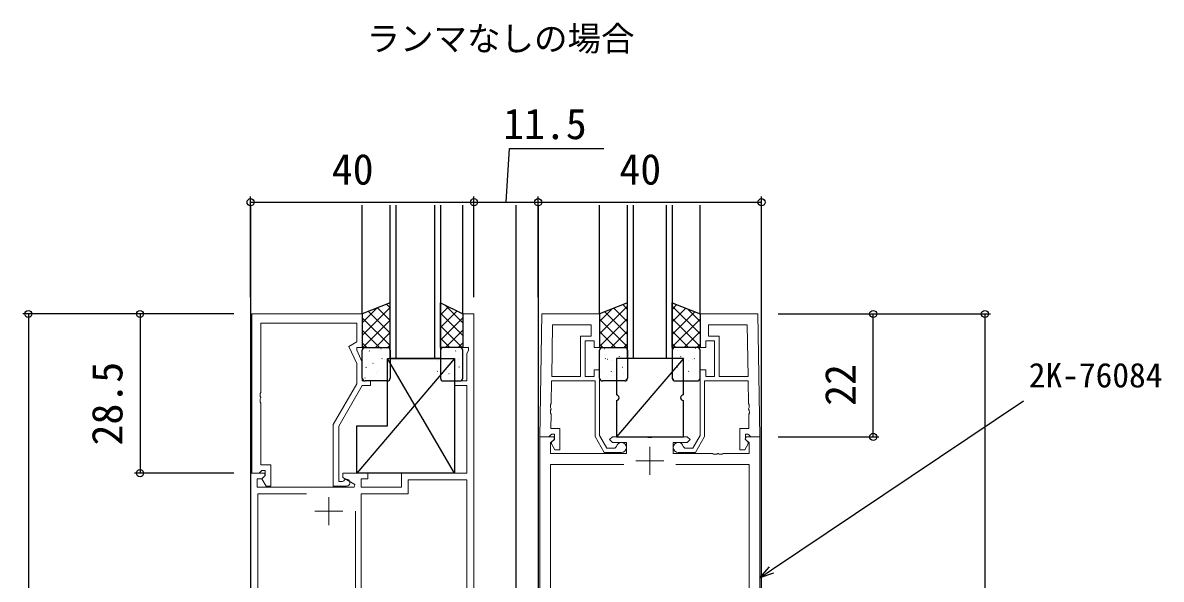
# Model space of a CAD drawing. Units: millimetres, scale not verified. Extents: x -437 to 438, y -681 to 679.
# Drawn here: x -116.9 to 87, y 170.6 to 270.2 of the extents above; entities that cross this region are included whole.
import ezdxf
from ezdxf.enums import TextEntityAlignment as Align

# ---------------------------------------------------------------- set-up
doc = ezdxf.new("R2010")
doc.units = ezdxf.units.MM
doc.header["$LTSCALE"] = 4
for name, color, linetype in [('0-1_USER1', 3, 'Continuous'), ('0-3_YKK_12', 2, 'Continuous'), ('0-4_YKK_13', 4, 'Continuous'), ('0-6_YKK_D', 6, 'Continuous')]:
    doc.layers.add(name, color=color, linetype=linetype)
doc.layers.add('0-2_YKK_11', color=7, linetype='Continuous', lineweight=18)
doc.styles.add('ＭＳ ゴシック', font='')
doc.styles.get('ＭＳ ゴシック').set_extended_font_data('MS Gothic')

msp = doc.modelspace()

# ---------------------------------------------------------------- linework, layer by layer
at = {"layer": '0-2_YKK_11'}
for p, q in [((-4.558, 189.262), (-4.558, 194.262)), ((-2.058, 191.762), (-7.058, 191.762)), ((-62.058, 180.262), (-62.058, 185.262)), ((-59.558, 182.762), (-64.558, 182.762))]:
    msp.add_line(p, q, dxfattribs=at)
for points in [[(-75.858, 218.062), (-75.858, 189.562), (-74.528, 189.562), (-74.228, 189.862), (-74.028, 190.062), (-73.458, 190.062), (-73.458, 189.135), (-74.031, 188.562), (-73.281, 187.262), (-72.458, 187.262), (-72.458, 191.062), (-74.228, 191.062), (-74.228, 202.103), (-74.348, 202.287), (-74.348, 202.837), (-74.228, 203.02), (-74.228, 203.103), (-74.348, 203.287), (-74.348, 203.837), (-74.228, 204.02), (-74.228, 216.432), (-57.058, 216.432), (-57.058, 213.062), (-58.478, 212.241), (-57.058, 209.195), (-57.058, 205.53), (-61.258, 198.255), (-61.258, 187.262), (-58.858, 187.262)], [(-59.356, 188.195), (-59.606, 188.062), (-60.258, 188.062), (-60.258, 197.987), (-56.058, 205.262), (-54.558, 205.262), (-54.558, 206.062), (-56.058, 206.062), (-56.058, 209.417), (-57.058, 211.562), (-57.058, 212.062), (-56.058, 212.062), (-56.058, 218.062), (-75.858, 218.062)], [(-37.358, 189.562), (-37.358, 205.262), (-39.558, 205.262), (-39.558, 206.062), (-37.358, 206.062), (-37.358, 210.918), (-37.058, 211.562), (-37.058, 212.062), (-38.058, 212.062), (-38.058, 218.062), (-36.058, 218.062)], [(-36.058, 218.062), (-36.058, 118.062)], [(-24.258, 196.062), (-23.874, 218.062), (-13.558, 218.062), (-13.558, 212.062), (-14.558, 212.062), (-14.558, 213.262), (-16.158, 213.262), (-16.158, 206.862), (-14.558, 206.862), (-14.558, 208.062), (-13.558, 208.062), (-13.558, 196.313), (-12.258, 194.062), (-10.841, 194.062), (-10.545, 194.312)], [(15.142, 196.062), (14.758, 218.062), (4.442, 218.062), (4.442, 212.062), (5.442, 212.062), (5.442, 213.262), (7.042, 213.262), (7.042, 206.862), (5.442, 206.862), (5.442, 208.062), (4.442, 208.062), (4.442, 196.313), (3.142, 194.062), (1.725, 194.062), (1.429, 194.312)], [(-9.658, 193.262), (-12.72, 193.262), (-14.358, 196.099), (-14.358, 206.062), (-22.153, 206.062), (-22.224, 202.02), (-22.347, 201.838), (-22.356, 201.289), (-22.24, 201.103), (-22.241, 201.02), (-22.364, 200.839), (-22.374, 200.289), (-22.257, 200.103), (-22.302, 197.562), (-20.658, 197.562), (-20.658, 193.762), (-21.558, 193.762), (-22.158, 194.801), (-22.158, 195.112), (-21.658, 195.612), (-21.658, 196.562), (-22.128, 196.562), (-22.328, 196.362), (-22.628, 196.062), (-24.258, 196.062)], [(0.542, 193.262), (3.604, 193.262), (5.242, 196.099), (5.242, 206.062), (13.037, 206.062), (13.108, 202.02), (13.231, 201.838), (13.24, 201.289), (13.124, 201.103), (13.125, 201.02), (13.248, 200.839), (13.258, 200.289), (13.141, 200.103), (13.186, 197.562), (11.542, 197.562), (11.542, 193.762), (12.442, 193.762), (13.042, 194.801), (13.042, 195.112), (12.542, 195.612), (12.542, 196.562), (13.012, 196.562), (13.212, 196.362), (13.512, 196.062), (15.142, 196.062)], [(-24.258, 196.062), (-24.258, 140.062)], [(-0.358, 195.062), (2.142, 195.062), (2.642, 195.562), (2.142, 196.062), (-4.099, 196.062), (-4.283, 195.942), (-4.832, 195.942), (-5.016, 196.062), (-11.258, 196.062), (-11.758, 195.562), (-11.258, 195.062), (-8.758, 195.062), (-8.758, 193.062), (-22.328, 193.062), (-22.328, 194.967), (-21.621, 195.674), (-21.782, 196.062), (-24.258, 196.062)], [(15.142, 140.062), (15.142, 196.062), (12.667, 196.062), (12.506, 195.674), (13.212, 194.967), (13.212, 193.062), (8.601, 193.062), (8.417, 192.942), (7.868, 192.942), (7.684, 193.062), (7.601, 193.062), (7.417, 192.942), (6.868, 192.942), (6.684, 193.062), (-0.358, 193.062), (-0.358, 195.062)], [(-9.231, 191.132), (-22.328, 191.132), (-22.328, 144.992), (-9.231, 144.992)], [(0.116, 144.992), (13.212, 144.992), (13.212, 191.132), (0.116, 191.132)], [(-76.058, 118.062), (-76.058, 189.562), (-73.582, 189.562), (-73.421, 189.174), (-74.033, 188.562), (-74.858, 188.562), (-74.858, 187.062), (-57.513, 187.062), (-57.392, 187.512), (-59.558, 188.762), (-59.558, 189.562), (-55.058, 189.562), (-55.058, 188.562), (-56.258, 188.562), (-56.258, 187.062), (-49.058, 187.062), (-49.058, 189.562), (-37.358, 189.562)], [(-66.026, 119.262), (-74.758, 119.262), (-74.758, 185.862), (-66.026, 185.862)], [(-57.258, 182.762), (-57.258, 126.972), (-58.48, 124.35)]]:
    msp.add_lwpolyline(points, dxfattribs=at)
for points in [[(-21.977, 216.132), (-22.139, 206.862), (-16.958, 206.862), (-16.958, 214.062), (-15.058, 214.062), (-15.058, 216.132)], [(12.861, 216.132), (13.023, 206.862), (7.842, 206.862), (7.842, 214.062), (5.942, 214.062), (5.942, 216.132)], [(-37.358, 141.262), (-37.358, 188.362), (-47.858, 188.362), (-47.858, 185.862), (-56.258, 185.862), (-56.258, 141.262)]]:
    msp.add_lwpolyline(points, close=True, dxfattribs=at)
for centre, radius, start, end in [((-9.658, 194.162), 0.9, 270, 170.40594), ((0.542, 194.162), 0.9, 9.59406, 270), ((-58.858, 187.862), 0.6, 270.00003, 146.25104)]:
    msp.add_arc(centre, radius, start, end, dxfattribs=at)
at = {"layer": '0-3_YKK_12'}
for p, q in [((-76.058, 237.562), (-76.058, 98.562)), ((-56.058, 218.062), (-56.058, 237.562)), ((-51.059, 210.062), (-51.059, 237.562)), ((-50.059, 237.562), (-50.059, 210.062)), ((-43.059, 210.062), (-43.059, 237.562)), ((-38.058, 218.062), (-38.058, 237.562)), ((-28.558, 237.562), (-28.558, 98.562)), ((-24.558, 237.562), (-24.558, 98.562)), ((-13.558, 218.062), (-13.558, 237.562)), ((-8.558, 210.071), (-8.558, 237.562)), ((-7.558, 237.562), (-7.558, 210.071)), ((-1.558, 210.071), (-1.558, 237.562)), ((4.442, 218.062), (4.442, 237.562)), ((15.442, 98.562), (15.442, 237.562))]:
    msp.add_line(p, q, dxfattribs=at)
for points in [[(-42.059, 237.562), (-42.059, 210.062), (-51.059, 210.062)], [(-0.558, 237.562), (-0.558, 210.071), (-8.558, 210.071)]]:
    msp.add_lwpolyline(points, dxfattribs=at)
at = {"layer": '0-4_YKK_13'}
for p, q in [((-51.058, 219.208), (-56.058, 214.208)), ((-53.377, 219.134), (-56.058, 216.454)), ((-54.929, 218.513), (-51.058, 214.641)), ((-53.326, 219.154), (-51.058, 216.886)), ((-51.722, 219.796), (-51.058, 219.131)), ((-40.607, 219.336), (-42.058, 217.886)), ((-39.11, 218.588), (-42.058, 215.641)), ((-42.058, 218.208), (-38.058, 214.208)), ((-41.274, 219.67), (-38.058, 216.454)), ((-8.558, 219.473), (-13.558, 214.473)), ((-11.302, 218.973), (-13.558, 216.718)), ((-12.611, 218.45), (-8.558, 214.396)), ((-11.008, 219.091), (-8.558, 216.641)), ((-9.404, 219.733), (-8.558, 218.886)), ((0.289, 219.733), (-0.558, 218.886)), ((-0.558, 219.473), (4.442, 214.473)), ((1.893, 219.091), (-0.558, 216.641)), ((3.496, 218.45), (-0.558, 214.396)), ((2.187, 218.973), (4.442, 216.718)), ((-56.058, 217.396), (-51.058, 212.396)), ((-51.058, 216.963), (-55.959, 212.062)), ((-38.058, 217.396), (-42.058, 213.396)), ((-8.558, 217.228), (-13.558, 212.228)), ((-13.558, 217.151), (-8.558, 212.151)), ((-0.558, 217.228), (4.442, 212.228)), ((4.442, 217.151), (-0.558, 212.151)), ((-56.058, 215.151), (-52.968, 212.062)), ((-51.058, 214.718), (-53.714, 212.062)), ((-42.058, 215.963), (-38.156, 212.062)), ((-38.058, 215.151), (-41.147, 212.062)), ((-13.558, 214.906), (-10.723, 212.071)), ((-8.558, 214.983), (-11.469, 212.071)), ((-0.558, 214.983), (2.354, 212.071)), ((4.442, 214.906), (1.608, 212.071)), ((-56.058, 212.906), (-55.213, 212.062)), ((-55.558, 212.062), (-51.558, 212.062)), ((-51.058, 212.473), (-51.469, 212.062)), ((-42.058, 213.718), (-40.401, 212.062)), ((-38.558, 212.062), (-41.558, 212.062)), ((-38.058, 212.906), (-38.902, 212.062)), ((-13.558, 212.661), (-12.968, 212.071)), ((-13.058, 212.071), (-9.058, 212.071)), ((-8.558, 212.738), (-9.224, 212.071)), ((-0.558, 212.738), (0.109, 212.071)), ((3.942, 212.071), (-0.058, 212.071)), ((4.442, 212.661), (3.853, 212.071)), ((-39.558, 210.059), (-57.058, 189.56)), ((-56.058, 206.562), (-56.058, 211.562)), ((-54.823, 211.441), (-54.779, 211.417)), ((-53.43, 211.967), (-53.424, 211.959)), ((-52.746, 211.873), (-52.703, 211.849)), ((-52.532, 210.094), (-52.485, 210.006)), ((-39.558, 189.56), (-51.558, 210.059)), ((-51.058, 211.562), (-51.058, 206.562)), ((-42.058, 211.562), (-42.058, 206.562)), ((-41.583, 210.094), (-41.63, 210.006)), ((-41.369, 211.873), (-41.413, 211.849)), ((-40.685, 211.967), (-40.691, 211.959)), ((-39.292, 211.441), (-39.336, 211.417)), ((-38.058, 206.562), (-38.058, 211.562)), ((-13.558, 206.571), (-13.558, 211.571)), ((-12.746, 211.883), (-12.703, 211.859)), ((-12.532, 210.104), (-12.485, 210.016)), ((1.442, 210.071), (-10.558, 196.071)), ((-10.079, 210.426), (-10.035, 210.402)), ((-9.436, 211.531), (-9.429, 211.523)), ((-8.558, 211.571), (-8.558, 206.571)), ((-0.558, 211.571), (-0.558, 206.571)), ((0.321, 211.531), (0.314, 211.523)), ((0.963, 210.426), (0.92, 210.402)), ((3.417, 210.104), (3.37, 210.016)), ((3.631, 211.883), (3.587, 211.859)), ((4.442, 206.571), (4.442, 211.571)), ((-55.421, 208.57), (-55.375, 208.482)), ((-55.25, 209.984), (-55.243, 209.977)), ((-54.18, 209.249), (-54.136, 209.225)), ((-52.155, 209.983), (-52.111, 209.959)), ((-51.489, 209.799), (-51.482, 209.792)), ((-42.626, 209.799), (-42.633, 209.792)), ((-41.96, 209.983), (-42.004, 209.959)), ((-39.935, 209.249), (-39.979, 209.225)), ((-38.865, 209.984), (-38.872, 209.977)), ((-38.694, 208.57), (-38.74, 208.482)), ((-12.155, 209.993), (-12.111, 209.969)), ((-11.489, 209.809), (-11.482, 209.801)), ((-9.487, 208.536), (-9.443, 208.512)), ((0.372, 208.536), (0.328, 208.512)), ((2.374, 209.809), (2.367, 209.801)), ((3.04, 209.993), (2.996, 209.969)), ((-55.613, 206.625), (-55.57, 206.601)), ((-51.558, 206.062), (-55.558, 206.062)), ((-53.589, 207.359), (-53.545, 207.335)), ((-53.275, 207.779), (-53.268, 207.772)), ((-51.512, 207.792), (-51.468, 207.768)), ((-42.603, 207.792), (-42.647, 207.768)), ((-41.558, 206.062), (-38.558, 206.062)), ((-40.84, 207.779), (-40.847, 207.772)), ((-40.527, 207.359), (-40.57, 207.335)), ((-38.502, 206.625), (-38.546, 206.601)), ((-13.558, 207.352), (-13.545, 207.345)), ((-13.275, 207.789), (-13.268, 207.782)), ((-9.058, 206.071), (-13.058, 206.071)), ((-11.512, 207.802), (-11.468, 207.778)), ((-9.28, 207.343), (-9.274, 207.336)), ((-8.844, 206.344), (-8.8, 206.32)), ((-0.271, 206.344), (-0.315, 206.32)), ((-0.058, 206.071), (3.942, 206.071)), ((0.165, 207.343), (0.159, 207.336)), ((2.397, 207.802), (2.353, 207.778)), ((4.16, 207.789), (4.153, 207.782)), ((4.442, 207.352), (4.43, 207.345)), ((-10.558, 202.571), (-10.558, 196.071))]:
    msp.add_line(p, q, dxfattribs=at)
for points in [[(-51.058, 220.062), (-56.058, 218.062), (-56.058, 212.062), (-51.058, 212.062)], [(-42.058, 220.062), (-38.058, 218.062), (-38.058, 212.062), (-42.058, 212.062)], [(-8.558, 220.071), (-13.558, 218.071), (-13.558, 212.071), (-8.558, 212.071)], [(-0.558, 220.071), (4.442, 218.071), (4.442, 212.071), (-0.558, 212.071)], [(-51.558, 210.059), (-39.558, 210.059), (-39.558, 189.56), (-57.058, 189.56), (-57.058, 198.06), (-51.558, 198.06)]]:
    msp.add_lwpolyline(points, close=True, dxfattribs=at)
for points in [[(1.442, 203.571), (1.442, 210.071), (-10.558, 210.071), (-10.558, 203.571)], [(-10.558, 196.071), (1.442, 196.071), (1.442, 202.571)]]:
    msp.add_lwpolyline(points, dxfattribs=at)
for centre, start, end in [((-55.558, 211.562), 90, 180), ((-51.558, 211.562), 0, 90), ((-41.558, 211.562), 90, 180), ((-38.558, 211.562), 0, 90), ((-13.058, 211.571), 90, 180), ((-9.058, 211.571), 0, 90), ((-0.058, 211.571), 90, 180), ((3.942, 211.571), 0, 90), ((-55.558, 206.562), 180, 270), ((-51.558, 206.562), 270, 0), ((-41.558, 206.562), 180, 270), ((-38.558, 206.562), 270, 0), ((-13.058, 206.571), 180, 270), ((-9.058, 206.571), 270, 0), ((-0.058, 206.571), 180, 270), ((3.942, 206.571), 270, 0), ((-10.558, 203.071), 270, 90), ((1.442, 203.071), 90, 270)]:
    msp.add_arc(centre, 0.5, start, end, dxfattribs=at)
at = {"layer": '0-6_YKK_D'}
for p, q in [((-76.058, 221.062), (-76.058, 239.062)), ((-36.058, 221.062), (-36.058, 239.062)), ((-36.058, 221.062), (-36.058, 239.062)), ((-24.558, 221.062), (-24.558, 239.062)), ((-24.558, 221.062), (-24.558, 239.062)), ((15.442, 221.062), (15.442, 239.062)), ((-76.058, 238.062), (-36.058, 238.062)), ((-36.058, 238.062), (-24.558, 238.062)), ((-24.558, 238.062), (15.442, 238.062)), ((-79.058, 218.062), (-116.858, 218.062)), ((-115.858, 218.062), (-115.858, 118.062)), ((-79.058, 218.062), (-96.858, 218.062)), ((-95.858, 218.062), (-95.858, 189.562)), ((18.442, 218.062), (36.442, 218.062)), ((18.442, 218.062), (56.442, 218.062)), ((35.442, 196.062), (35.442, 218.062)), ((55.442, 218.062), (55.442, 118.062)), ((18.442, 196.062), (36.442, 196.062)), ((-79.058, 189.562), (-96.858, 189.562))]:
    msp.add_line(p, q, dxfattribs=at)
for points in [[(-30.308, 238.062), (-29.675, 247.7), (-12.8, 247.7)], [(15.142, 170.842), (17.218, 172.236), (62.363, 202.539)], [(17.592, 171.68), (15.142, 170.842), (16.845, 172.792)]]:
    msp.add_lwpolyline(points, dxfattribs=at)
for centre in [(-76.058, 238.062), (-36.058, 238.062), (-36.058, 238.062), (-24.558, 238.062), (-24.558, 238.062), (15.442, 238.062), (-115.858, 218.062), (-95.858, 218.062), (35.442, 218.062), (55.442, 218.062), (35.442, 196.062), (-95.858, 189.562)]:
    msp.add_circle(centre, 0.637, dxfattribs=at)

# ---------------------------------------------------------------- texts
at = {"layer": '0-1_USER1', "style": 'ＭＳ ゴシック'}
msp.add_text('ランマなしの場合', height=4.399, dxfattribs=at).set_placement((-55.302, 263.829), align=Align.BOTTOM_LEFT)
at = {"layer": '0-6_YKK_D', "style": 'ＭＳ ゴシック'}
for s, height, p in [('11.5', 5.499, (-30.826, 247.7)), ('40', 5.499, (-61.512, 239.562)), ('40', 5.499, (-10.012, 239.562)), ('2K-76084', 4.399, (63.303, 203.589))]:
    msp.add_text(s, height=height, dxfattribs=at).set_placement(p, align=Align.BOTTOM_LEFT)
for s, p in [('28.5', (-97.358, 194.522)), ('22', (33.942, 201.607))]:
    msp.add_text(s, height=5.499, rotation=90, dxfattribs=at).set_placement(p, align=Align.BOTTOM_LEFT)

doc.saveas('drawing.dxf')
